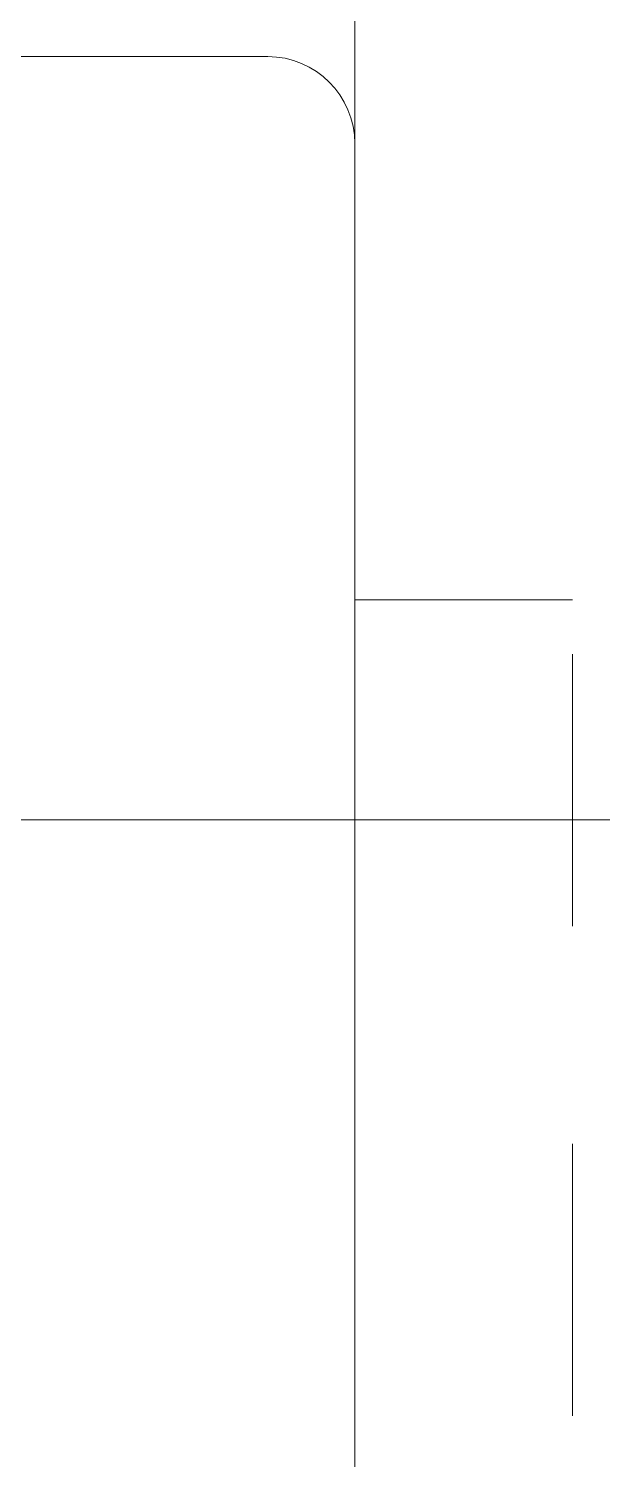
# Model space of a CAD drawing. Header units: metres. Extents: x -232 to 581, y 30 to 789.
# Drawn here: x 233.513 to 233.776, y 522 to 522.657 of the extents above; entities that cross this region are included whole.
import ezdxf

# ---------------------------------------------------------------- set-up
doc = ezdxf.new("R2010")
doc.units = ezdxf.units.M
doc.linetypes.add('HIDDEN', pattern=[9.525, 6.35, -3.175])
doc.linetypes.add('HIDDEN2', pattern=[0.1875, 0.125, -0.0625])
for name, color, linetype, lineweight in [('A-WALL', 250, 'Continuous', 20), ('baños', 140, 'Continuous', 0), ('Columnas', 7, 'Continuous', 18), ('VIGAS', 1, 'HIDDEN', 15)]:
    doc.layers.add(name, color=color, linetype=linetype, lineweight=lineweight)
doc.layers.add('ACERO', color=5, linetype='Continuous')
doc.styles.get("Standard").update_dxf_attribs({"font": 'arial.ttf'})

# ---------------------------------------------------------------- blocks, each defined once
blk = doc.blocks.new('planta de entrepiso 20.03')
at = {"layer": 'ACERO', "color": 18, "true_color": 0x000000}
blk.add_line((43.26778, -36.71746), (39.90249, -36.71756), dxfattribs=at)
at = {"layer": 'VIGAS', "color": 18, "true_color": 0x000000}
blk.add_line((41.69198, -39.71682), (41.69198, -34.26682), dxfattribs=at)
blk = doc.blocks.new('20.03.2026 LN 09 SEGUNDO NIVEL ARQ')
at = {"layer": 'A-WALL', "color": 5}
for p, q in [((88.58593, -58.8486), (90.55593, -58.8486)), ((90.59593, -58.8886), (90.59593, -61.0977))]:
    blk.add_line(p, q, dxfattribs=at)
at = {"layer": 'A-WALL', "color": 5, "linetype": 'HIDDEN2'}
for p, q in [((90.69593, -59.09815), (90.59593, -59.09815)), ((90.69593, -59.69815), (90.69593, -59.09815))]:
    blk.add_line(p, q, dxfattribs=at)
at = {"layer": 'A-WALL', "color": 5}
blk.add_arc((90.55593, -58.8886), 0.04, 0, 90, dxfattribs=at)
at = {"layer": 'baños', "color": 5, "linetype": 'Continuous', "flags": 8}
for tag, p in [('MODELNUMBER', (83.78129, -42.91752, 0)), ('TRADENAME', (83.78129, -42.91756, 0)), ('PRODUCT', (83.78129, -42.9176, 0)), ('MATERIAL', (83.78129, -42.91764, 0)), ('MODELNUMBER', (84.95603, -42.91752, 0)), ('TRADENAME', (84.95603, -42.91756, 0)), ('MATERIAL', (84.95603, -42.91764, 0)), ('PRODUCT', (84.95603, -42.9176, 0))]:
    blk.add_attdef(tag, p, '', height=0.0000254, rotation=180.00008, dxfattribs=at)
at = {"layer": 'baños', "color": 5, "linetype": 'Continuous'}
for tag, p, rotation in [('MODELNUMBER', (85.8912, -56.99337), 180.00008), ('TRADENAME', (85.89116, -56.99332), 180.00008), ('MATERIAL', (85.89139, -56.99324), 180.00008), ('PRODUCT', (85.89139, -56.99328), 180.00008), ('MODELNUMBER', (86.60077, -56.99337), 179.99992), ('TRADENAME', (86.60077, -56.99332), 179.99992), ('MATERIAL', (86.60077, -56.99324), 179.99992), ('PRODUCT', (86.60077, -56.99328), 179.99992)]:
    blk.add_attdef(tag, p, '', height=0.0000254, rotation=rotation, dxfattribs=at)

msp = doc.modelspace()

# ---------------------------------------------------------------- block references
at = {"layer": 'Columnas'}
msp.add_blockref('planta de entrepiso 20.03', (191.97071, 559.01125), dxfattribs=at)

# ---------------------------------------------------------------- next in the draw order: block references
at = {"color": 1}
msp.add_blockref('20.03.2026 LN 09 SEGUNDO NIVEL ARQ', (143.06677, 581.49313), dxfattribs=at)

doc.saveas('drawing.dxf')
